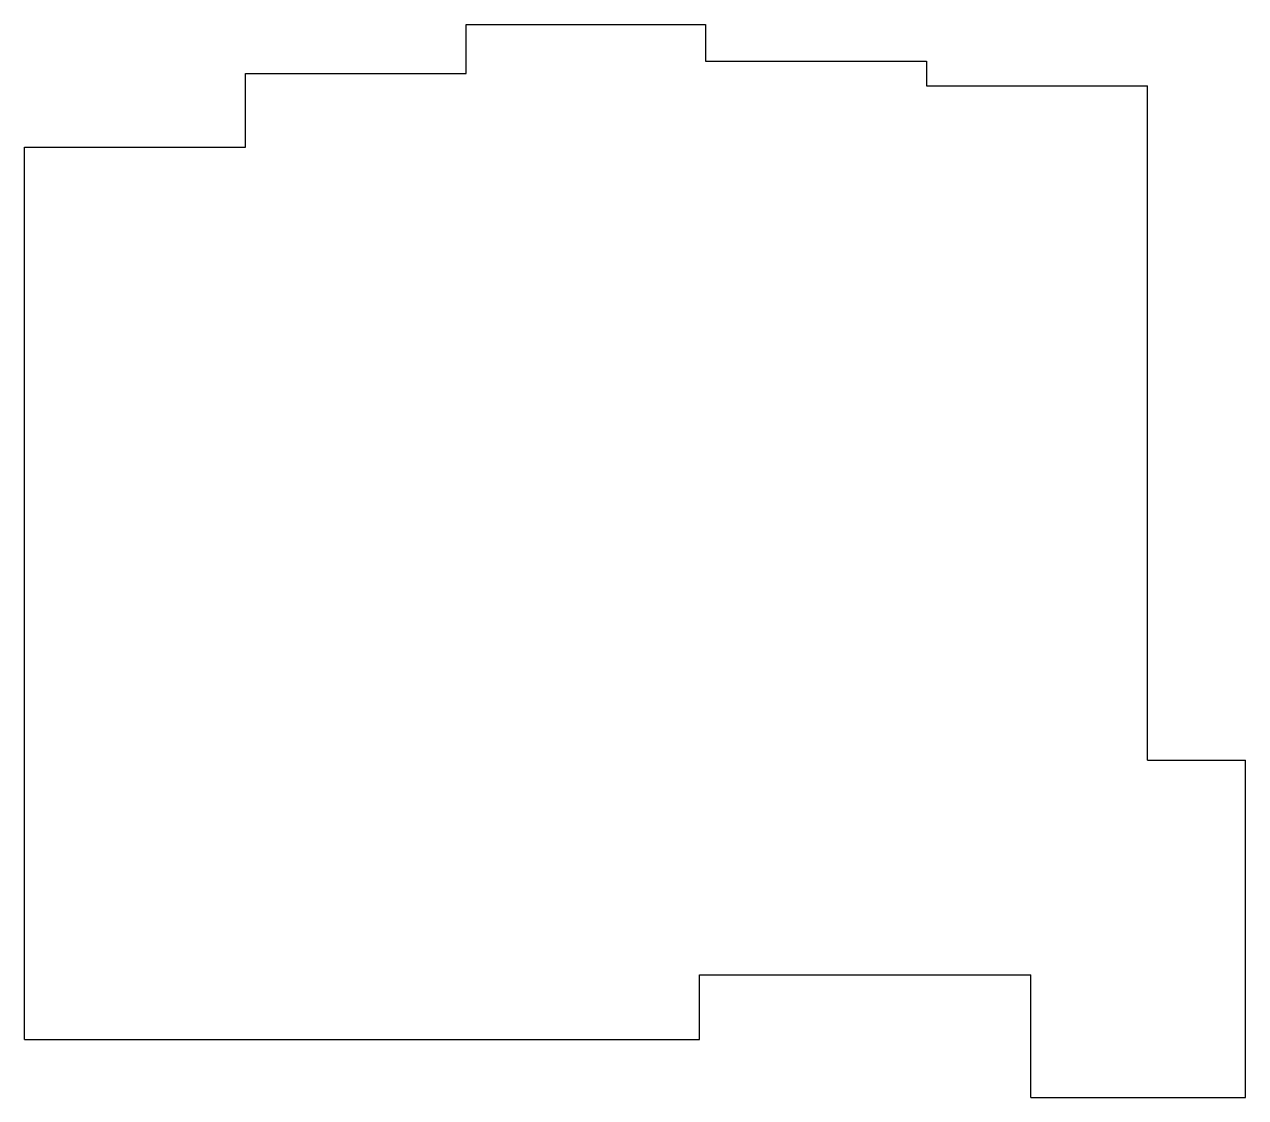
# Model space of a CAD drawing. Header units: millimetres. Extents: x 8.2 to 107.8, y -33.8 to 53.8.
import ezdxf

# ---------------------------------------------------------------- set-up
doc = ezdxf.new("R2010")
doc.units = ezdxf.units.MM

msp = doc.modelspace()

# ---------------------------------------------------------------- linework, layer by layer
for p, q in [((44.25, 53.75), (63.75, 53.75)), ((44.25, 49.75), (44.25, 53.75)), ((63.75, 53.75), (63.75, 50.75)), ((63.75, 50.75), (81.75, 50.75)), ((81.75, 50.75), (81.75, 48.75)), ((26.25, 49.75), (44.25, 49.75)), ((26.25, 43.75), (26.25, 49.75)), ((81.75, 48.75), (99.75, 48.75)), ((99.75, -6.25), (99.75, 48.75)), ((8.25, -29), (8.25, 43.75)), ((8.25, 43.75), (26.25, 43.75)), ((99.75, -6.25), (107.75, -6.25)), ((107.75, -33.75), (107.75, -6.25)), ((63.25, -23.75), (90.25, -23.75)), ((63.25, -29), (63.25, -23.75)), ((90.25, -33.75), (90.25, -23.75)), ((8.25, -29), (63.25, -29)), ((90.25, -33.75), (107.75, -33.75))]:
    msp.add_line(p, q)

doc.saveas('drawing.dxf')
